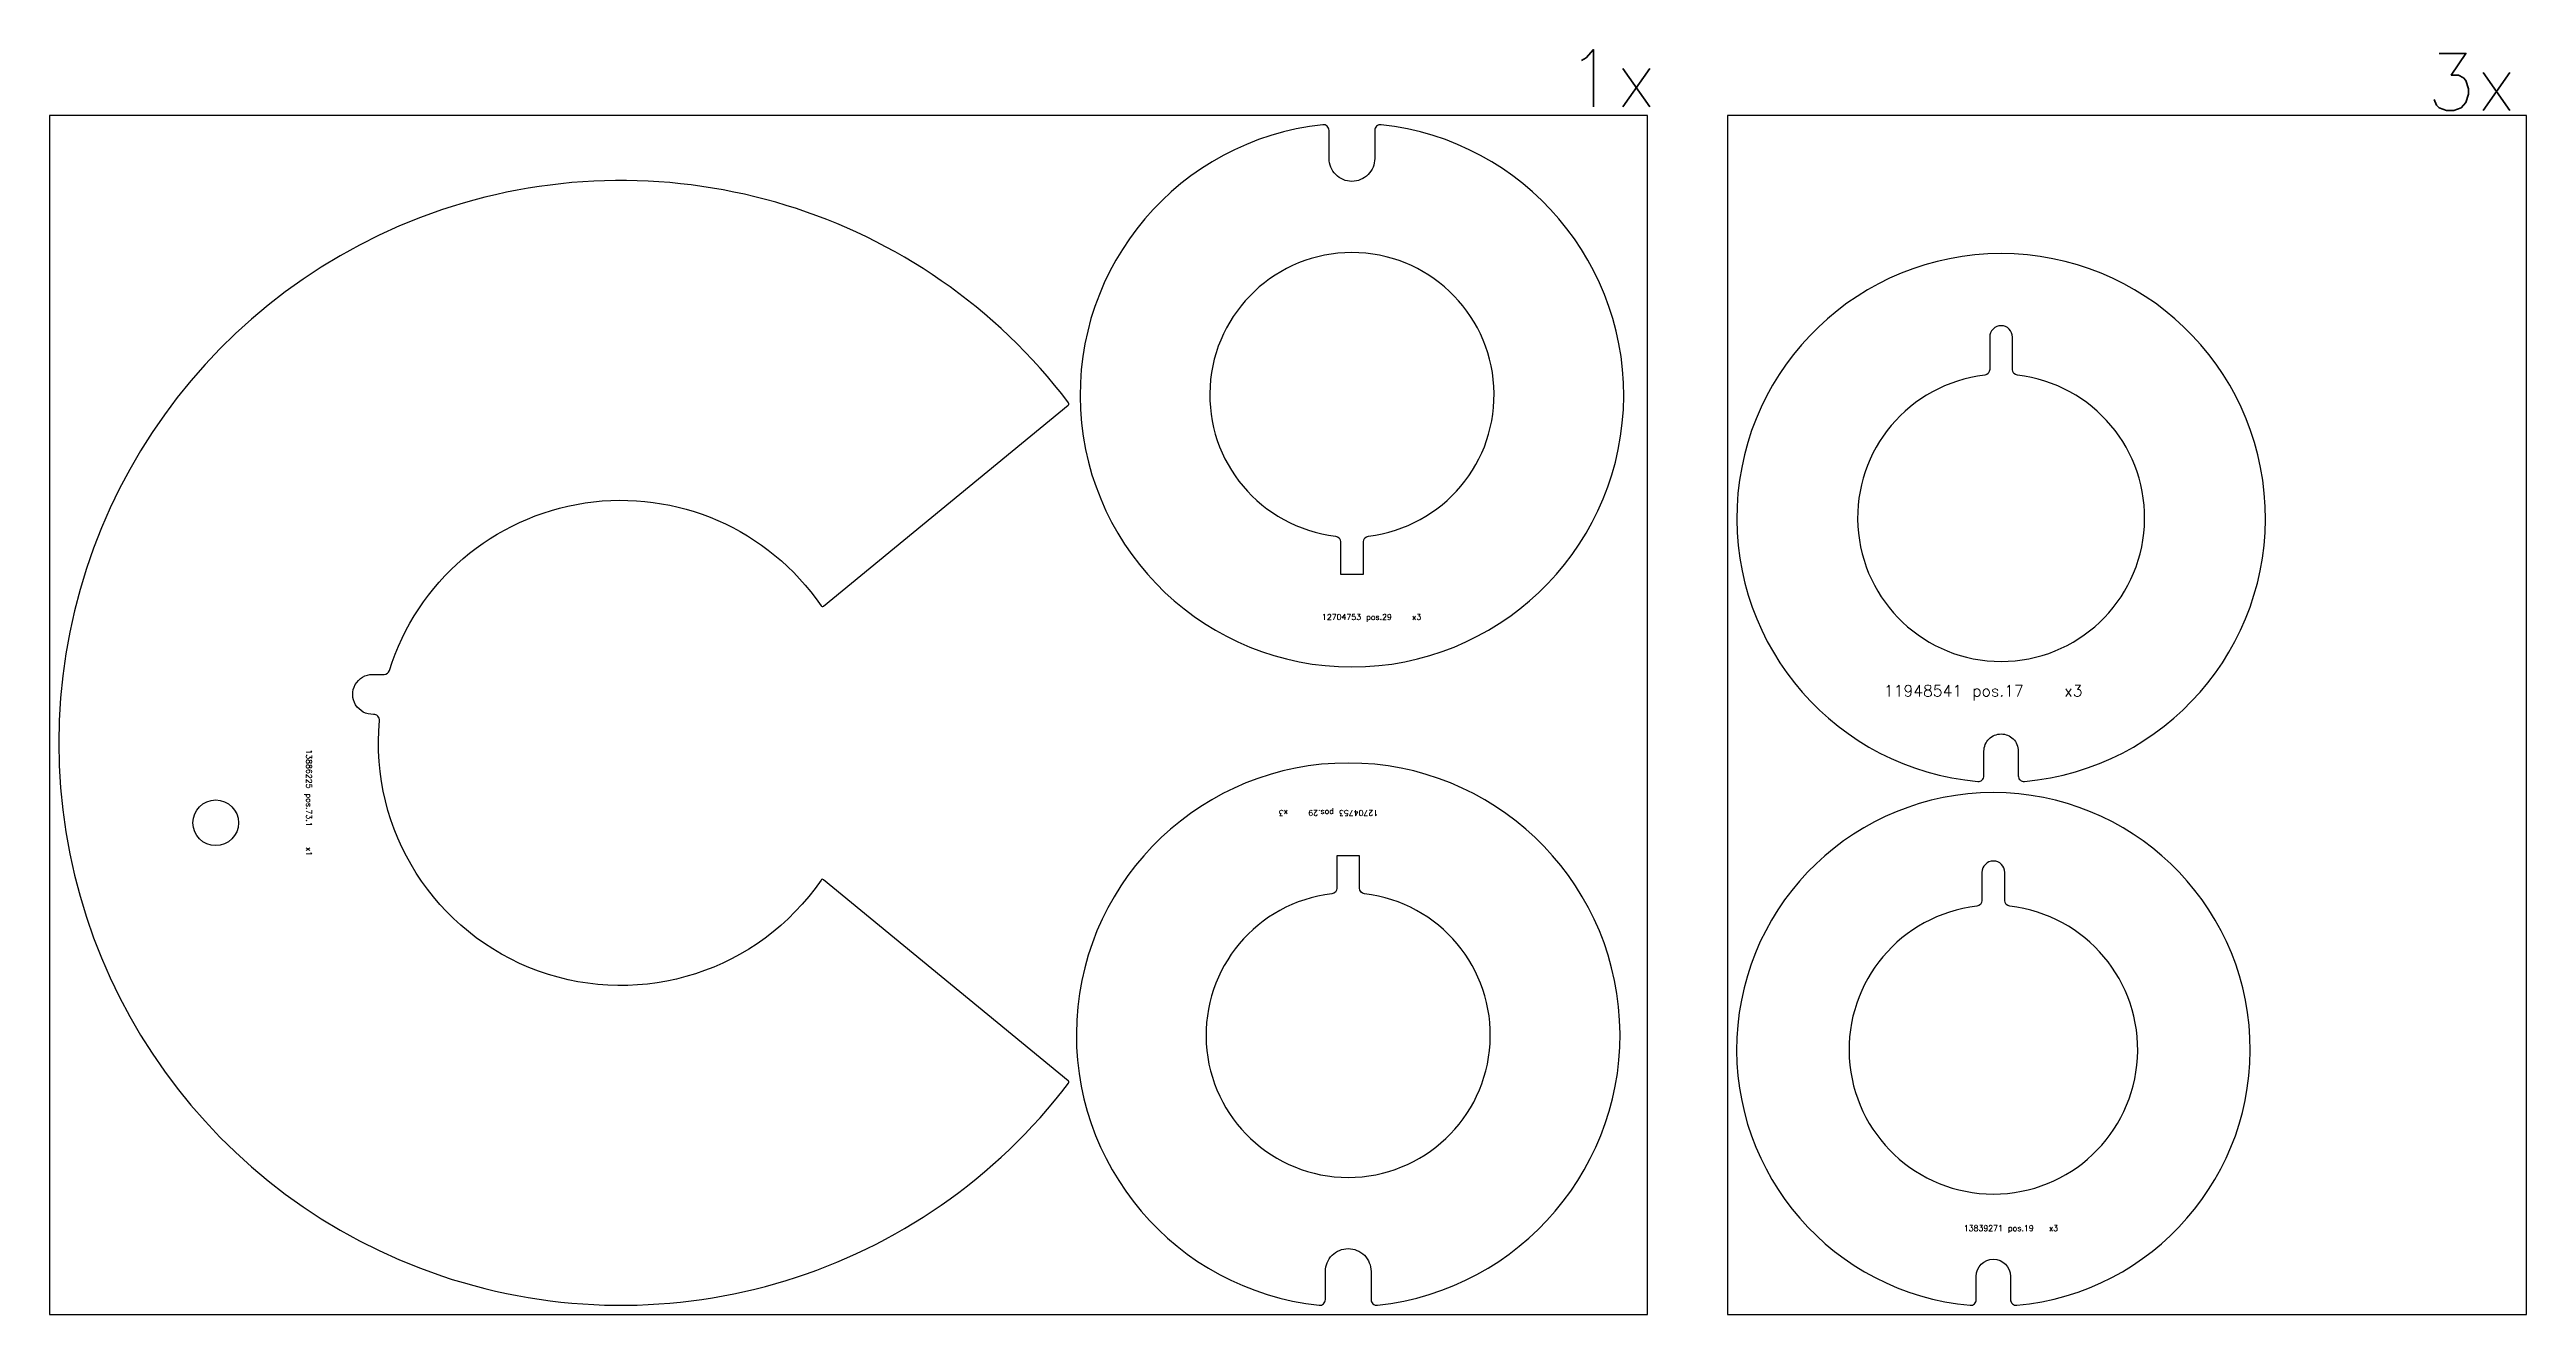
# Model space of a CAD drawing. Header units: millimetres. Extents: x 0 to 10220, y 0 to 2216.
# Drawn here: x 5880 to 10220, y 0 to 2216 of the extents above; entities that cross this region are included whole.
import ezdxf

# ---------------------------------------------------------------- set-up
doc = ezdxf.new("R2010")
doc.units = ezdxf.units.MM
for name, color, linetype in [('--NestedParts--', 7, 'Continuous'), ('sheet', 24, 'Continuous'), ('Texto', 7, 'Continuous')]:
    doc.layers.add(name, color=color, linetype=linetype)
doc.styles.get("Standard").update_dxf_attribs({"font": 'txt.shx'})

msp = doc.modelspace()

# ---------------------------------------------------------------- linework, layer by layer
at = {"layer": '--NestedParts--', "color": 7}
for points in [[(8110.9, 2083.9, 18.586197), (8213.1, 2083.9, 0.446063), (8202, 2074), (8202, 2024.7, -0.414214), (8162, 1984.7), (8162, 1984.7, -0.414214), (8122, 2024.7), (8122, 2074, 0.446063)], [(7665.1, 409.4), (7236.2, 761.5, 0.439837), (7231.8, 760.9, -0.773343), (6458, 1040.2, 0.453792), (6447.6, 1051.1, -1.020736), (6446.2, 1121.1), (6466.1, 1121.1, 0.327872), (6475.6, 1128.1, -0.626057), (7231.8, 1241.3, 0.439837), (7236.2, 1240.7), (7665.1, 1592.7, 0.403202), (7665.6, 1596.9, 2.96973), (7665.6, 405.3, 0.403202)], [(8133.2, 1363.4, -0.380606), (8142, 1353.4), (8142, 1296.7), (8182, 1296.7), (8182, 1353.4, -0.380606), (8190.9, 1363.4, 17.208556)], [(9258.7, 933.6, 0.440324), (9269.5, 943.5), (9269.5, 986.8, -0.414214), (9299.5, 1016.8), (9299.5, 1016.8, -0.414214), (9329.5, 986.8), (9329.5, 943.5, 0.440324), (9340.4, 933.6, 22.630812)], [(9270.7, 1645.1, 17.375782), (9328.4, 1645.1, -0.380925), (9319.5, 1655), (9319.5, 1711.8, 0.414214), (9299.5, 1731.8), (9299.5, 1731.8, 0.414214), (9279.5, 1711.8), (9279.5, 1655, -0.380925)], [(8206.6, 16.1, 18.586197), (8104.4, 16.1, 0.446063), (8115.5, 26), (8115.5, 75.3, -0.414214), (8155.5, 115.3), (8155.5, 115.3, -0.414214), (8195.5, 75.3), (8195.5, 26, 0.446063)], [(9326.9, 16, 21.954451), (9245.1, 16, 0.441135), (9256, 26), (9256, 66.7, -0.999998), (9316, 66.7), (9316, 26, 0.441135)], [(8184.3, 736.6, -0.380606), (8175.5, 746.6), (8175.5, 803.3), (8135.5, 803.3), (8135.5, 746.6, -0.380606), (8126.6, 736.6, 17.208556)], [(9314.9, 715, -0.381051), (9306, 725), (9306, 774.2, 1), (9266, 774.2), (9266, 725, -0.381051), (9257.1, 715, 17.442669)]]:
    msp.add_lwpolyline(points, format="xyb", close=True, dxfattribs=at)
msp.add_circle((6171.2, 861.1), 40, dxfattribs=at)
at = {"layer": 'sheet', "color": 7}
for points in [[(5880, 0), (8680, 0), (8680, 2100), (5880, 2100)], [(8820, 0), (10220, 0), (10220, 2100), (8820, 2100)]]:
    msp.add_lwpolyline(points, close=True, dxfattribs=at)

# ---------------------------------------------------------------- texts
at = {"char_height": 100, "attachment_point": 1}
for s, insert in [('1x', (8538.3, 2215.5)), ('3x', (10045.4, 2208.8))]:
    msp.add_mtext_dynamic_manual_height_columns(s, width=713.684, gutter_width=1, heights=[0], dxfattribs=dict(at, insert=insert))
at = {"layer": 'Texto', "color": 3, "attachment_point": 1}
for s, insert, char_height, width in [('12704753 pos.29    x3', (8109.5, 1226.6), 10, 431.076), ('11948541 pos.17    x3', (9094.1, 1102.3), 20, 452.3), ('\\A1;13839271 pos.19   x3', (9234.1, 156.1), 10, 335.575)]:
    msp.add_mtext(s, dxfattribs=dict(at, insert=insert, char_height=char_height, width=width))
at = {"layer": 'Texto', "color": 3, "char_height": 10, "attachment_point": 1}
for s, insert, width, rotation in [('13886225 pos.73.1    x1', (6339.7, 989.8), 464.106, 270), ('12704753 pos.29    x3', (8208, 873.4), 431.076, 180)]:
    msp.add_mtext(s, dxfattribs=dict(at, insert=insert, width=width, rotation=rotation))

doc.saveas('drawing.dxf')
